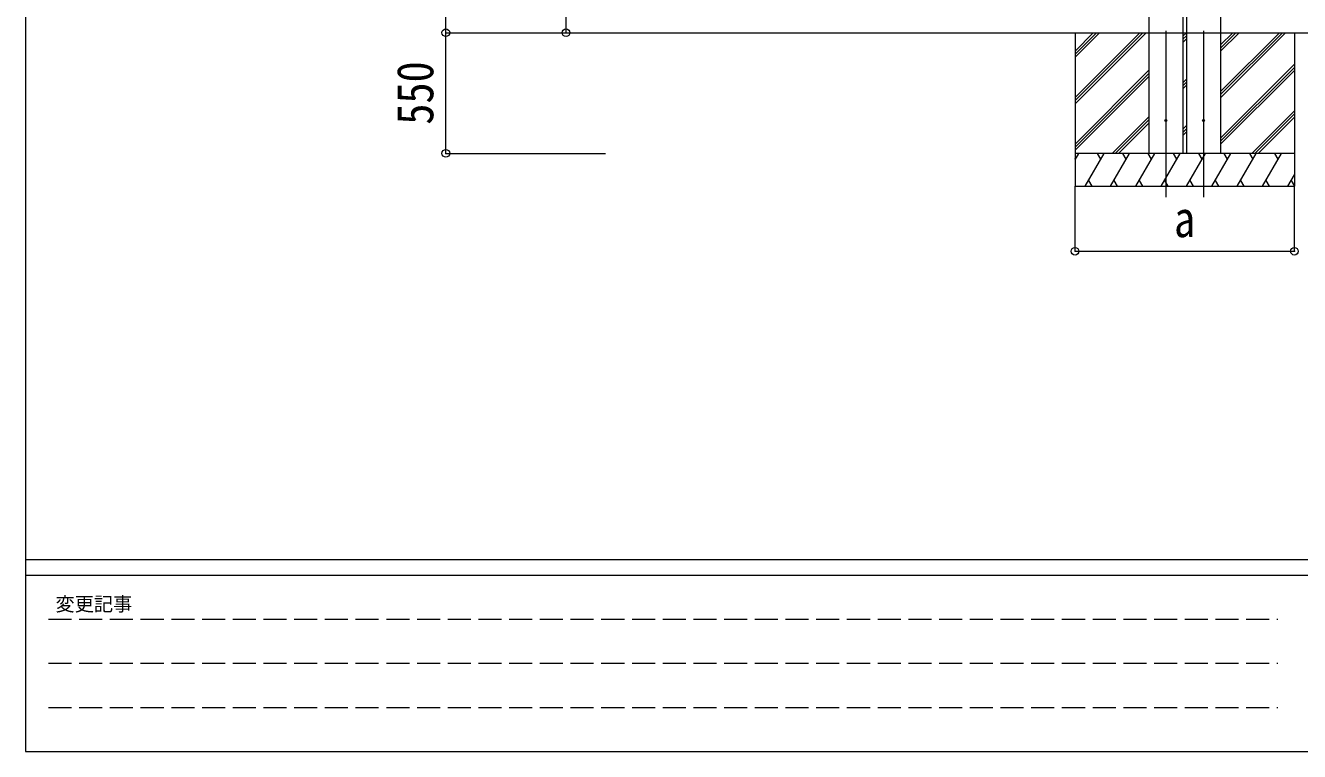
# Model space of a CAD drawing. Units: millimetres at full size; details may follow other scales. Extents: x -9783 to 33612, y -6828 to 11398.
# Drawn here: x -9783 to -3975, y -6828 to -3517 of the extents above; entities that cross this region are included whole.
import ezdxf
from ezdxf.enums import TextEntityAlignment as Align

# ---------------------------------------------------------------- set-up
doc = ezdxf.new("R2010")
doc.units = ezdxf.units.MM
doc.header["$LTSCALE"] = 35
doc.header["$PDMODE"] = 32
doc.header["$PDSIZE"] = 35
doc.linetypes.add('DASHED3', pattern=[4, 3, -1])
for name, color, linetype, lineweight in [('0-0_0', 7, 'Continuous', 9), ('0-1_本体', 4, 'Continuous', 9), ('0-2_部品', 7, 'Continuous', 9), ('0-8_PARTS2', 6, 'Continuous', 9), ('0-A_寸法', 6, 'Continuous', 9), ('F-0_240', 7, 'Continuous', 9)]:
    doc.layers.add(name, color=color, linetype=linetype, lineweight=lineweight)
doc.styles.add('ＭＳ ゴシック', font='')
doc.styles.get('ＭＳ ゴシック').set_extended_font_data('MS Gothic')

msp = doc.modelspace()

# ---------------------------------------------------------------- linework, layer by layer
at = {"layer": '0-0_0'}
for p, q in [((-7502.54, -3550.32), (-1495.87, -3550.32)), ((-4998.56, -3550.32), (-4998.56, -4250.32)), ((-4998.56, -3845.65), (-4703.23, -3550.32)), ((-4998.56, -3859.79), (-4689.09, -3550.32)), ((-4998.56, -3873.93), (-4674.95, -3550.32)), ((-4998.56, -3633.52), (-4915.37, -3550.32)), ((-4998.56, -3647.66), (-4901.23, -3550.32)), ((-4998.56, -3661.8), (-4887.08, -3550.32)), ((-4507.3, -3550.32), (-4490.29, -3550.32)), ((-4506.84, -3566.06), (-4491.1, -3550.32)), ((-4506.84, -3580.2), (-4490.29, -3563.66)), ((-4506.84, -3594.34), (-4490.29, -3577.8)), ((-4334.79, -3846.56), (-4038.55, -3550.32)), ((-4334.79, -3818.28), (-4066.83, -3550.32)), ((-4334.79, -3832.42), (-4052.69, -3550.32)), ((-4334.79, -3634.43), (-4250.68, -3550.32)), ((-4334.79, -3620.29), (-4264.82, -3550.32)), ((-4334.79, -3606.15), (-4278.97, -3550.32)), ((-3998.56, -3550.32), (-3998.56, -4250.32)), ((-4334.79, -4030.41), (-3998.56, -3694.18)), ((-4334.79, -4044.55), (-3998.56, -3708.33)), ((-4998.56, -4057.78), (-4662.34, -3721.56)), ((-4998.56, -4071.92), (-4662.34, -3735.7)), ((-4998.56, -4086.07), (-4662.34, -3749.84)), ((-4506.84, -3778.19), (-4490.29, -3761.64)), ((-4334.79, -4058.69), (-3998.56, -3722.47)), ((-4506.84, -3792.33), (-4490.29, -3775.79)), ((-4506.84, -3806.48), (-4490.29, -3789.93)), ((-4828.97, -4100.32), (-4662.34, -3933.69)), ((-4814.83, -4100.32), (-4662.34, -3947.83)), ((-4192.57, -4100.32), (-3998.56, -3906.32)), ((-4178.43, -4100.32), (-3998.56, -3920.46)), ((-4164.29, -4100.32), (-3998.56, -3934.6)), ((-4800.68, -4100.32), (-4662.34, -3961.98)), ((-4506.84, -3990.32), (-4490.29, -3973.78)), ((-4506.84, -4004.47), (-4490.29, -3987.92)), ((-4506.84, -4018.61), (-4490.29, -4002.06)), ((-3998.56, -4100.32), (-4998.56, -4100.32)), ((-4998.56, -4130.56), (-4981.1, -4100.32)), ((-4996.1, -4126.31), (-4998.56, -4122.05)), ((-4952.24, -4250.32), (-4865.63, -4100.32)), ((-4880.64, -4126.31), (-4895.64, -4100.32)), ((-4836.77, -4250.32), (-4750.16, -4100.32)), ((-4765.17, -4126.31), (-4780.17, -4100.32)), ((-4721.3, -4250.32), (-4634.69, -4100.32)), ((-4649.69, -4126.31), (-4664.7, -4100.32)), ((-4605.83, -4250.32), (-4519.22, -4100.32)), ((-4534.22, -4126.3), (-4549.23, -4100.32)), ((-4490.36, -4250.32), (-4403.75, -4100.32)), ((-4418.75, -4126.3), (-4433.76, -4100.32)), ((-4374.89, -4250.32), (-4288.28, -4100.32)), ((-4303.28, -4126.3), (-4318.28, -4100.32)), ((-4259.42, -4250.32), (-4172.81, -4100.32)), ((-4202.81, -4100.32), (-4187.81, -4126.3)), ((-4143.95, -4250.32), (-4057.34, -4100.32)), ((-4072.34, -4126.3), (-4087.34, -4100.32)), ((-4937.24, -4224.34), (-4922.24, -4250.32)), ((-4821.77, -4224.34), (-4806.77, -4250.32)), ((-4706.3, -4224.34), (-4691.3, -4250.32)), ((-4590.83, -4224.34), (-4575.83, -4250.32)), ((-4475.36, -4224.34), (-4460.36, -4250.32)), ((-4359.89, -4224.34), (-4344.89, -4250.32)), ((-4244.42, -4224.34), (-4229.42, -4250.32)), ((-4128.95, -4224.34), (-4113.95, -4250.32)), ((-4028.48, -4250.32), (-3998.56, -4198.51)), ((-4013.48, -4224.34), (-3998.56, -4250.32)), ((-4998.56, -4250.32), (-3998.56, -4250.32))]:
    msp.add_line(p, q, dxfattribs=at)
at = {"layer": '0-1_本体'}
for p, q in [((-4662.8, -620.32), (-4662.8, -4100.32)), ((-4334.79, -620.32), (-4334.79, -4100.32)), ((-4507.3, -795.44), (-4507.3, -4100.32)), ((-4490.29, -795.44), (-4490.29, -4100.32))]:
    msp.add_line(p, q, dxfattribs=at)
at = {"layer": '0-2_部品'}
for centre in [(-4585.05, -3950.32), (-4412.54, -3950.32)]:
    msp.add_circle(centre, 4.5, dxfattribs=at)
at = {"layer": '0-8_PARTS2', "color": 2}
for p, q in [((-4585.05, -3541.11), (-4585.05, -4300.32)), ((-4412.54, -3541.11), (-4412.54, -4300.32))]:
    msp.add_line(p, q, dxfattribs=at)
at = {"layer": '0-A_寸法'}
for p, q in [((-7866.78, -3550.32), (-7866.78, -643.92)), ((-7318.81, -3550.32), (-7318.81, -750.32)), ((-7866.78, -3550.32), (-7138.66, -3550.32)), ((-7866.78, -4100.32), (-7866.78, -3550.32)), ((-7866.78, -4100.32), (-7138.66, -4100.32)), ((-4998.56, -4546.71), (-4998.56, -4250.32)), ((-4998.56, -4306.73), (-4998.56, -4250.32)), ((-3998.56, -4546.71), (-3998.56, -4250.32)), ((-4998.56, -4546.71), (-3998.56, -4546.71))]:
    msp.add_line(p, q, dxfattribs=at)
for p in [(-7866.78, -3550.32), (-7318.81, -3550.32), (-7866.78, -4100.32), (-4998.56, -4546.71), (-3998.56, -4546.71)]:
    msp.add_point(p, dxfattribs=at)
at = {"layer": 'F-0_240', "color": 5}
for p, q in [((-9783.03, 6751.9), (-9783.03, -6828.1)), ((-9783.03, -5953.1), (9396.97, -5953.1)), ((-9783.03, -6023.1), (6285.75, -6023.1)), ((-9783.03, -6828.1), (9396.97, -6828.1))]:
    msp.add_line(p, q, dxfattribs=at)
at = {"layer": 'F-0_240', "color": 4, "linetype": 'DASHED3'}
for p, q in [((-9678.03, -6224.35), (-4074.25, -6224.35)), ((-9678.03, -6425.6), (-4074.25, -6425.6)), ((-9678.03, -6626.85), (-4074.25, -6626.85))]:
    msp.add_line(p, q, dxfattribs=at)

# ---------------------------------------------------------------- texts
at = {"layer": '0-A_寸法', "color": 7, "style": 'ＭＳ ゴシック', "width": 0.85}
msp.add_text('550', height=166.8, rotation=90, dxfattribs=at).set_placement((-7873.78, -3969.7), align=Align.BOTTOM_LEFT)
msp.add_text('a', height=166.8, dxfattribs=at).set_placement((-4547.33, -4532.34), align=Align.BOTTOM_LEFT)
at = {"layer": 'F-0_240', "style": 'ＭＳ ゴシック'}
msp.add_text('変更記事', height=64.15, dxfattribs=at).set_placement((-9646.27, -6206.85), align=Align.BOTTOM_LEFT)

doc.saveas('drawing.dxf')
